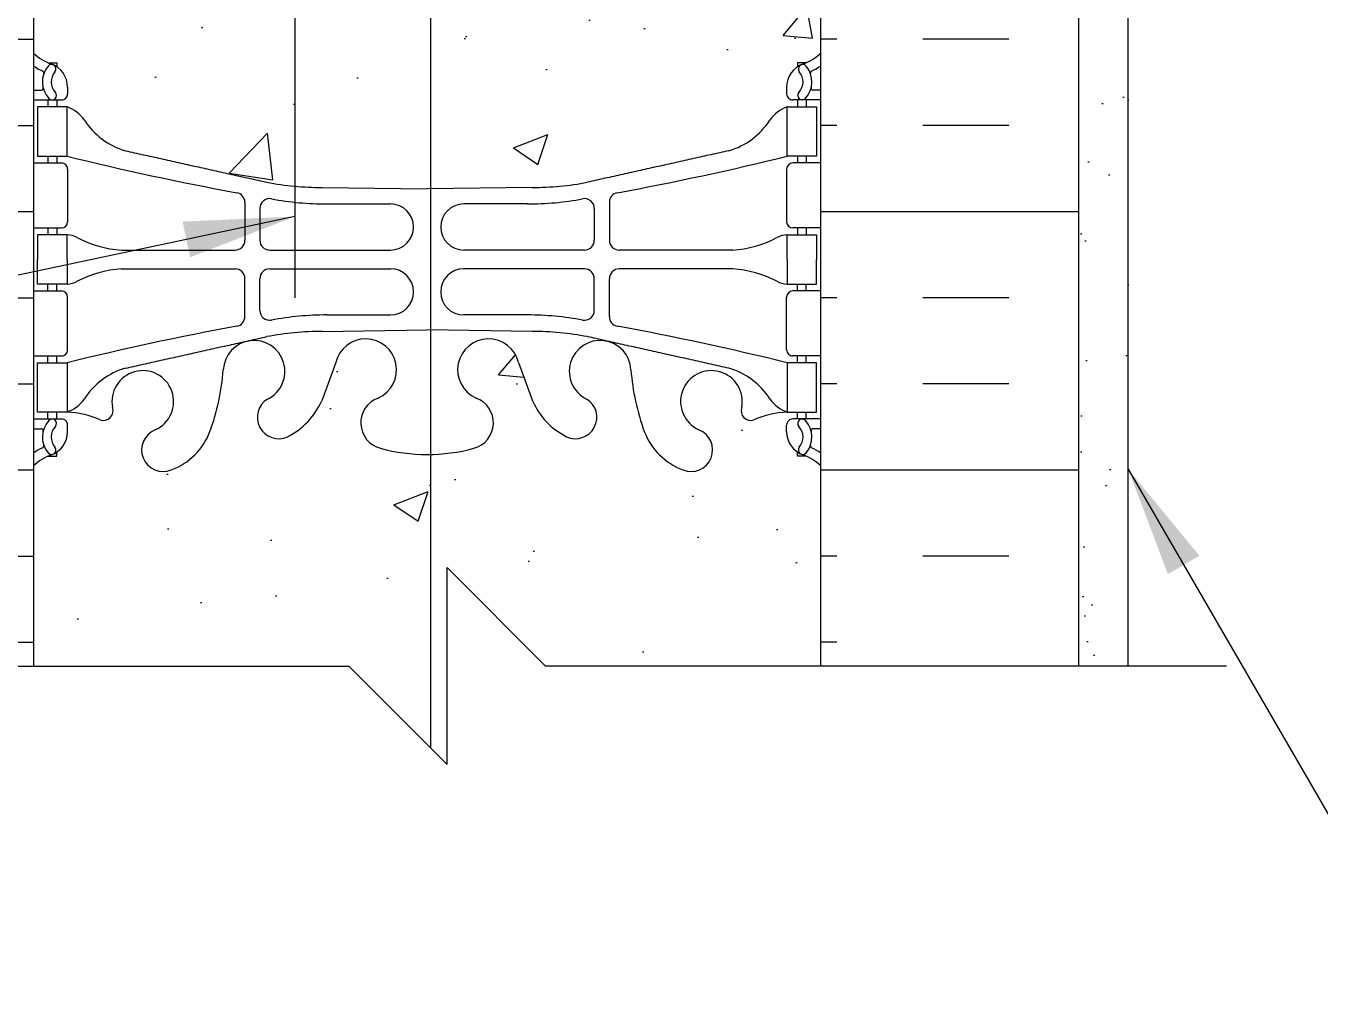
# Model space of a CAD drawing. Header units: inches. Extents: x 144.6 to 201.3, y 83.2 to 161.4.
# Drawn here: x 167.47 to 180.62, y 111.85 to 121.68 of the extents above; entities that cross this region are included whole.
import ezdxf

# ---------------------------------------------------------------- set-up
doc = ezdxf.new("R2010")
doc.units = ezdxf.units.IN
doc.header["$LTSCALE"] = 0.5
doc.header["$MEASUREMENT"] = 0
for name, color, linetype in [('HATCH', 12, 'Continuous'), ('line25', 2, 'Continuous'), ('LINE3', 3, 'Continuous'), ('LINE50', 5, 'Continuous'), ('LINE9', 9, 'Continuous'), ('TEXT', 4, 'Continuous'), ('Web_Edge', 9, 'Continuous')]:
    doc.layers.add(name, color=color, linetype=linetype)
doc.styles.add('DIM', font='romans.shx', dxfattribs={"width": 0.7})
doc.dimstyles.new('ext_12', dxfattribs={"dimscale": 12, "dimtxt": 0.075, "dimasz": 0.09375, "dimexe": 0.09375, "dimexo": 0.0625, "dimgap": 0.0625, "dimtad": 1, "dimdec": 1, "dimzin": 2, "dimdsep": 46, "dimlunit": 4, "dimtxsty": 'DIM', "dimcen": 0.09, "dimdle": 0.09375, "dimclrt": 4, "dimadec": 0, "dimazin": 0, "dimtfac": 1, "dimtdec": 1, "dimtmove": 2, "dimatfit": 3, "dimfxl": 1, "dimfrac": 2, "dimtolj": 1, "dimtzin": 0, "dimarcsym": 0})
pattern_1 = [(49.99999999999999, (0, 0), (3.586300913003767, -0.3137606749129755), [0.375, -4.125]), (355, (0, 0), (-0.693756668065, 3.760960668500059), [0.3, -3.3]), (100.45144446, (0.298858405, -0.02614672), (2.89254423363556, 3.447199954843147), [0.3187009599999999, -3.505710559999999]), (46.18420000000001, (0, 1), (5.336206653357862, -0.8275964039653827), [0.5625, -6.1875]), (96.63563549, (0.444683725, 0.931033465), (4.673309728371142, 4.870593003872752), [0.47805171, -5.258568799999999]), (351.1841639899999, (0, 1), (4.673309725273866, 4.870593001349951), [0.45, -4.950000005]), (21, (0.5, 0.75), (2.984535260592308, -2.013094453326694), [0.375, -4.125]), (326.0000000000001, (0.5, 0.75), (1.216576659607909, 3.625750225234265), [0.3, -3.3]), (71.45144474, (0.74871127, 0.58224213), (4.201111883649856, 1.612655764031769), [0.31870095, -3.50571056]), (37.50000000000001, (0, 0), (0.06079927658645334, 1.664469269156557), [0, -3.26, 0, -3.35, 0, -3.3125]), (7.499999999999999, (0, 0), (1.315347687210743, 1.972058559411801), [0, -1.91, 0, -3.185, 0, -1.2625]), (327.5, (-1.115, 0), (2.669112180862045, -0.1127743586718988), [0, -1.25, 0, -3.9, 0, -5.175]), (317.5, (-1.615, 0), (2.915930846711931, 0.5005249116615886), [0, -1.625, 0, -2.59, 0, -3.675])]

msp = doc.modelspace()

# ---------------------------------------------------------------- hatches: boundary and pattern name
at = {"layer": 'HATCH'}
h = msp.add_hatch(dxfattribs=at)
h.set_pattern_fill('AR-CONC', color=256, scale=0.5)
h.set_pattern_definition(pattern_1)
edge = h.paths.add_edge_path()
edge.add_line((175.5471757725161, 160.1816201201429), (172.5471757725161, 160.1816201201429))
edge.add_line((172.5471757725161, 160.1816201201429), (171.5471757725161, 161.1816201201429))
edge.add_line((171.5471757725161, 161.1816201201429), (171.5471757725161, 159.1816201201429))
edge.add_line((171.5471757725161, 159.1816201201429), (170.5471757725161, 160.1816201201429))
edge.add_line((170.5471757725161, 160.1816201201429), (167.5471757725161, 160.1816201201429))
edge.add_line((167.5471757725161, 160.1816201201429), (167.5471757725161, 157.4083507081442))
edge.add_arc((167.8931787694052, 157.7692965851725), 0.4999999999999923, 226.2108888296928, 246.421821518135)
edge.add_line((167.6931787693759, 157.3110390156897), (167.7831787693765, 157.3110390156966))
edge.add_line((167.7831787693765, 157.3110390156966), (167.7831787693792, 157.2693129557724))
edge.add_arc((167.6431787693952, 157.0621898039895), 0.2500000000000076, 3.087507138843648e-09, 55.944202261869975, ccw=False)
edge.add_line((167.8931787693952, 157.062189804003), (167.8931787693989, 156.9946898039929))
edge.add_arc((167.8306787693989, 156.9946898039895), 0.06250000000000001, -90, 3.100524281762773e-09, ccw=False)
edge.add_line((167.8306787693989, 156.9321898039895), (167.783178769401, 156.9321898039895))
edge.add_line((167.783178769401, 156.9321898039895), (167.7831787694056, 156.8621898039895))
edge.add_line((167.7831787694056, 156.8621898039895), (167.8881787693903, 156.8621898039895))
edge.add_arc((167.7657701182331, 156.5195859414693), 0.3638149041640966, 34.97751374796718, 70.33874127357433, ccw=False)
edge.add_arc((168.6888890135513, 157.1308159928038), 0.743499063761502, 212.7919165279187, 253.8107114572139)
edge.add_spline(control_points=[(168.4815928692639, 156.4167997700345), (169.9190428692638, 156.0963397700345)], knot_values=[0, 0, 1, 1], degree=1, periodic=0)
edge.add_arc((170.4753807172876, 159.0279445776519), 2.98392669970118, 259.2546164297309, 270.0994654644686)
edge.add_line((170.4805608109799, 156.0440223742728), (171.5471757725165, 156.0282698748441))
edge.add_line((171.5471757725165, 156.0282698748441), (172.6137907340531, 156.0440223742728))
edge.add_arc((172.6189708277454, 159.0279445776519), 2.983926699701179, 269.9005345355325, 280.7453835702697)
edge.add_spline(control_points=[(173.1753086757692, 156.0963397700345), (174.6127586757691, 156.4167997700345)], knot_values=[0, 0, 1, 1], degree=1, periodic=0)
edge.add_arc((174.4054625314818, 157.1308159928038), 0.7434990637615018, 286.1892885427861, 327.208083472091)
edge.add_arc((175.3285814267999, 156.5195859414692), 0.3638149041640966, 109.66125872642431, 145.0224862520094, ccw=False)
edge.add_line((175.2061727756428, 156.8621898039895), (175.3111727756275, 156.8621898039895))
edge.add_line((175.3111727756275, 156.8621898039895), (175.311172775632, 156.9321898039895))
edge.add_line((175.311172775632, 156.9321898039895), (175.2636727756341, 156.9321898039895))
edge.add_arc((175.2636727756341, 156.9946898039895), 0.06250000000000001, 179.9999999968994, 270, ccw=False)
edge.add_line((175.2011727756341, 156.9946898039929), (175.2011727756378, 157.062189804003))
edge.add_arc((175.4511727756378, 157.0621898039895), 0.2499999999999876, 124.05579773813, 179.9999999969125, ccw=False)
edge.add_line((175.3111727756538, 157.2693129557724), (175.3111727756566, 157.3110390156966))
edge.add_line((175.3111727756566, 157.3110390156966), (175.4011727756571, 157.3110390156897))
edge.add_arc((175.2011727756278, 157.7692965851725), 0.4999999999999918, 293.578178481865, 313.7891111701621)
edge.add_line((175.5471757725161, 157.4083507081434), (175.5471757725161, 160.1816201201429))
h.paths.add_polyline_path([(175.5471757725161, 153.2160288998359, 0.08841615068610409), (175.4011727756571, 153.3133405922896), (175.3111727756566, 153.3133405922827), (175.3111727756538, 153.3550666522068, -0.2490694201798125), (175.2011727756378, 153.5621898039763), (175.2011727756341, 153.6296898039864, -0.4142135623889407), (175.2636727756341, 153.6921898039897), (175.311172775632, 153.6921898039897), (175.3111727756275, 153.7621898039897), (175.2061727756422, 153.7621898039897, 0.08534784463993508), (174.8767132530975, 153.6866712222518, -0.6696014941110126), (174.7442108543471, 153.8069529189495, 2.087231407566594), (174.3103114244241, 153.5821356607015, -1), (174.1468828530201, 153.17361258663, -0.2134499129915272), (173.7546570922424, 153.5628130536144, -0.06992325913705139), (173.6177901389094, 154.2066157533295, 1.702394472353442), (173.1680216774637, 153.8940714604077, -0.9407930192584179), (172.9645091407854, 153.5108082405268, -0.1730747606229396), (172.6186008182488, 153.8774652800348), (172.4759629760689, 154.2643101357669, 1.612473537247284), (172.0444198115478, 153.9047219360629, -0.7348724129870531), (172.0213162079575, 153.3936830893589, -0.06847526280403649), (171.5471757725165, 153.3316201201428, -0.0684752628040668), (171.0730353370753, 153.393683089359, -0.73487241298655), (171.0499317334852, 153.9047219360629, 1.612473537247338), (170.6183885689641, 154.2643101357669), (170.4757507267842, 153.8774652800348, -0.17307476062293), (170.1298424042477, 153.5108082405269, -0.9407930192584839), (169.9263298675694, 153.8940714604078, 1.70239447235285), (169.4765614061236, 154.2066157533296, -0.06992325913713404), (169.3396944527904, 153.5628130536138, -0.2134499129913675), (168.9474686920127, 153.17361258663, -1), (168.7840401206088, 153.5821356607015, 2.087231407567412), (168.3501406906859, 153.8069529189495, -0.6696014941129883), (168.217638291935, 153.686671222252, 0.08534784463980435), (167.8881787693909, 153.7621898039897), (167.7831787694056, 153.7621898039897), (167.783178769401, 153.6921898039897), (167.8306787693989, 153.6921898039897, -0.4142135623889407), (167.8931787693989, 153.6296898039864), (167.8931787693952, 153.5621898039763, -0.249069420179824), (167.7831787693792, 153.3550666522068), (167.7831787693765, 153.3133405922827), (167.6931787693759, 153.3133405922896, 0.0884161506867386), (167.5471757725161, 153.216028899835), (167.5471757725161, 151.1816201201429), (167.5471757725161, 150.4222314381499), (167.6321721525514, 150.6828870035922, -0.60000000003303), (167.7321721525532, 150.6828870035966), (167.7810851960313, 150.5328870035965), (167.9071721525528, 150.5328870035966, -0.4142135623730794), (167.9571721525529, 150.4828870035967), (167.9571721525531, 150.4528870035965), (168.057172152553, 150.4528870035966), (168.0571749053028, 148.8513892816243, -0.3803970778957629), (168.3501448045676, 148.5562873213344, 2.087231407565049), (168.7840442344909, 148.7811045795823, -1), (168.9474728058942, 149.1896276536541, -0.2134499129913034), (169.339698566672, 148.8004271866705, -0.06992325913717282), (169.4765655200053, 148.1566244869544, 1.702394472352943), (169.9263339814511, 148.4691687798762, -0.9407930192578764), (170.129846518129, 148.8524319997573, -0.1730747606230334), (170.4757548406659, 148.4857749602494), (170.6183926828458, 148.0989301045171, 1.612473537248498), (171.0499358473666, 148.4585183042213, -0.7348724129855446), (171.0730394509567, 148.9695571509249, -0.06847526280412401), (171.5471798863983, 149.0316201201412, -0.06847526280404619), (172.0213203218393, 148.9695571509251, -0.7348724129873987), (172.0444239254292, 148.458518304221, 1.61247353724616), (172.4759670899506, 148.0989301045171), (172.6186049321305, 148.4857749602494, -0.1730747606229475), (172.9645132546673, 148.8524319997572, -0.940793019258263), (173.1680257913454, 148.4691687798763, 1.702394472354467), (173.6177942527912, 148.1566244869548, -0.06992325913715396), (173.7546612061246, 148.8004271866707, -0.2134499129912745), (174.1468869669023, 149.1896276536542, -1), (174.3103155383057, 148.7811045795824, 2.087231407596503), (174.7442149682274, 148.5562873213415, -0.3803920597853767), (175.0371793924807, 148.8513889414931), (175.0371793924792, 150.4528870035966), (175.1371793924793, 150.4528870035965), (175.1371793924793, 150.4828870035966, -0.4142135623733604), (175.1871793924793, 150.5328870035966), (175.3132663490008, 150.5328870035965), (175.362179392479, 150.6828870035966, -0.6000000000330128), (175.4621793924808, 150.6828870035922), (175.5471757725161, 150.42223143815), (175.5471757725161, 151.1816201201429)])
h.paths.add_polyline_path([(171.4709298863972, 147.2956368791507, 0.2256517540595469), (171.095929886395, 147.6706368791573), (168.4321803803101, 147.6706368791573, 0.2256517540552841), (168.0571803803123, 147.295636879159), (168.0571803803123, 146.4548309745128, 0.2256517540569461), (168.4321803803138, 146.0798309745132), (171.0959298863948, 146.0798309745132, 0.2256517540590412), (171.4709298863968, 146.4548309745185)])
h.paths.add_polyline_path([(171.4709298863968, 145.5142093850504, 0.2256517540590416), (171.0959298863948, 145.8892093850557), (168.4321803803138, 145.8892093850557, 0.2256517540569456), (168.0571803803123, 145.5142093850561), (168.0571803803123, 144.6734034804099, 0.2256517540553574), (168.4321803803102, 144.2984034804116), (171.0959298863948, 144.2984034804116, 0.2256517540596189), (171.4709298863972, 144.6734034804182)])
h.paths.add_polyline_path([(175.0371793924824, 145.5142093850561, 0.2256517540568734), (174.6621793924811, 145.8892093850556), (171.9984298864024, 145.8892093850556, 0.2256517540585335), (171.6234298863974, 145.5142093850548), (171.6234298863969, 144.6734034804098, 0.2256517540542008), (171.9984298863915, 144.2984034804117), (174.6621793924846, 144.2984034804117, 0.2256517540552863), (175.0371793924824, 144.6734034804099)])
h.paths.add_polyline_path([(175.0371793924824, 147.295636879159, 0.2256517540552847), (174.6621793924846, 147.6706368791573), (171.9984298863915, 147.6706368791572, 0.2256517540542007), (171.6234298863969, 147.295636879159), (171.6234298863974, 146.4548309745141, 0.2256517540585339), (171.9984298864024, 146.0798309745133), (174.6621793924809, 146.0798309745132, 0.2256517540569471), (175.0371793924824, 146.4548309745128)])
h.paths.add_polyline_path([(175.0371793924819, 143.9627797814326, 0.2681384484804181), (174.8760287306303, 144.1109032975487), (168.2183310421662, 144.1109032975487, 0.268155850466876), (168.057176134736, 143.96276622538), (168.057176134736, 143.6938837070757, -0.3562216992481089), (168.2432358445551, 143.6473769608221, -0.5205670499999401), (168.5229735308701, 143.6455750824911, -0.5205670500002954), (168.8023944263415, 143.6541225257845, -0.5205670499996758), (169.1128622714916, 143.6636196906135, -0.4453429378592366), (169.3356784282333, 143.6243282813363, -0.5205670499998297), (169.5633547516642, 143.6312928659299, -0.5205670500002217), (169.8117289039114, 143.6388905940034, -0.5205670499998629), (170.0914665902264, 143.6370887156725, -0.5205670500000663), (170.3708874856978, 143.6456361589658, -0.5205670499998372), (170.6813553308471, 143.6551333237941, -0.4453429378591146), (170.9041714875887, 143.6158419145169, -0.5205670500001356), (171.1318478110198, 143.6228064991106, -0.5205670499996482), (171.3802219632668, 143.630404227184, -0.5205670500003595), (171.659959649582, 143.6286023488532, -0.5205670499998178), (171.9393805450532, 143.6371497921464, -0.5205670499999817), (172.2498483902026, 143.6466469569748, -0.4453429378590686), (172.4726645469441, 143.6073555476976, -0.5205670499999974), (172.7003408703752, 143.6143201322912, -0.5205670500001153), (172.9487150226224, 143.6219178603647, -0.1755493832424155), (173.0443242129128, 143.6881637079161, -0.1755493832427686), (173.1399334032033, 143.6219178603646, -0.5205670500004119), (173.3883075554506, 143.6143201322913, -0.5205670499996943), (173.6159838788816, 143.6073555476975, -0.445342937859244), (173.8388000356232, 143.6466469569748, -0.4453429378590377), (174.0616161923647, 143.6073555476976, -0.5205670499995777), (174.2892925157957, 143.6143201322911, -0.5205670500003811), (174.537666668043, 143.6219178603647, -0.175549383242398), (174.6332758583333, 143.6881637079161, -0.1755493832427665), (174.728885048624, 143.6219178603646, -0.5205670500001537), (174.9772592008711, 143.6143201322912, -0.1383883734710734), (175.0371793924819, 143.6602816080656)])
h.paths.add_polyline_path([(187.1948134068539, 143.0384010965166), (187.194813406854, 143.6721060574316), (175.5471757725153, 143.6721060574316, 0.3161108884676745), (175.2049355243022, 143.6073555476975, 0.5205670499999625), (174.9772592008712, 143.6143201322912, 0.5205670500000886), (174.728885048624, 143.6219178603646, 0.1755493832429539), (174.6332758583332, 143.6881637079161, 0.1755493832422484), (174.537666668043, 143.6219178603646, 0.5205670500003545), (174.2892925157957, 143.6143201322913, 0.5205670499994064), (174.0616161923648, 143.6073555476975, 0.4453429378592138), (173.8388000356232, 143.6466469569748, 0.4453429378591997), (173.6159838788817, 143.6073555476975, 0.5205670499999884), (173.3883075554506, 143.6143201322913, 0.5205670500004268), (173.1399334032033, 143.6219178603646, 0.1755493832429026), (173.0443242129126, 143.6881637079161, 0.1755493832421726), (172.9487150226223, 143.6219178603648, 0.5205670499998067), (172.7003408703752, 143.6143201322911, 0.5205670500001275), (172.4726645469441, 143.6073555476976, 0.4453429378590993), (172.2498483902026, 143.6466469569748, 0.5205670499999812), (171.9393805450532, 143.6371497921464, 0.5205670499997448), (171.659959649582, 143.6286023488532, 0.5205670500003668), (171.3802219632668, 143.6304042271841, 0.5205670499997679), (171.1318478110198, 143.6228064991105, 0.5205670500001544), (170.9041714875887, 143.6158419145169, 0.4453429378590378), (170.6813553308471, 143.6551333237941, 0.5205670499998754), (170.3708874856978, 143.6456361589657, 0.5205670500000604), (170.0914665902264, 143.6370887156725, 0.5205670500000663), (169.8117289039114, 143.6388905940034, 0.5205670499999872), (169.5633547516643, 143.6312928659299, 0.5205670500000545), (169.3356784282332, 143.6243282813363, 0.4453429378590632), (169.1128622714917, 143.6636196906135, 0.5205670499998548), (168.8023944263415, 143.6541225257844, 0.5205670500002895), (168.5229735308701, 143.6455750824913, 0.5205670499998678), (168.2432358445551, 143.6473769608222, 0.3706303463291104), (168.0502747376476, 143.6904219280406, 0.3706303463294761), (167.8573136307398, 143.6473769608221, 0.5205670500001055), (167.5775759444248, 143.6455750824912, 0.05013493256724198), (167.5561006982641, 143.6721060574316), (155.8995381381781, 143.6721060574316), (155.8995381381782, 143.0384010965166), (156.8995381381782, 142.0384010965166), (154.8995381381782, 142.0384010965166), (155.8995381381782, 141.0384010965166), (155.8995381381782, 140.9221060574315), (167.5471757725161, 140.9221060574315), (167.5471757725161, 140.7170164263683, -0.4384117825662647), (167.7671853688778, 140.67558345141, -0.52056704999953), (167.9948616923088, 140.6825480360035, -0.520567050000596), (168.2432358445561, 140.6901457640772, -0.5205670499994778), (168.522973530871, 140.688343885746, -0.5205670500002341), (168.8023944263423, 140.6968913290394, -0.520567049999956), (169.1128622714917, 140.7063884938678, -0.4453429378591475), (169.3356784282341, 140.6670970845913, -0.5205670499993246), (169.563354751665, 140.6740616691847, -0.5205670500006713), (169.8117289039124, 140.6816593972584, -0.5205670499997247), (170.0914665902272, 140.6798575189274, -0.520567050000093), (170.3708874856986, 140.6884049622207, -0.5205670500000678), (170.681355330848, 140.6979021270491, -0.4453429378591081), (170.9041714875896, 140.6586107177719, -0.5205670499994395), (171.1318478110205, 140.6655753023654, -0.5205670500003954), (171.3802219632678, 140.673173030439, -0.5205670499995956), (171.6599596495827, 140.671371152108, -0.5205670500005483), (171.9393805450541, 140.6799185954014, -0.5205670499997722), (172.2498483902034, 140.6894157602297, -0.4453429378588656), (172.4726645469449, 140.6501243509524, -0.5205670499999564), (172.700340870376, 140.657088935546, -0.520567050000786), (172.9487150226233, 140.6646866636198, -0.5205670499994882), (173.2284527089381, 140.6628847852886, -0.5205670500002043), (173.5078736044095, 140.671432228582, -0.07771387352698533), (173.547175772516, 140.7148748606866, -0.07771387352711377), (173.5864779406227, 140.671432228582, -0.5205670499995915), (173.8658988360938, 140.6628847852886, -0.5205670500001833), (174.1456365224089, 140.6646866636196, -0.5205670500006405), (174.3940106746562, 140.6570889355463, -0.5205670499992447), (174.6216869980871, 140.6501243509524, -0.445342937859054), (174.8445031548286, 140.6894157602297, -0.4453429378592815), (175.0673193115703, 140.6501243509525, -0.5205670499995078), (175.2949956350012, 140.657088935546, -0.5205670500003544), (175.5433697872485, 140.6646866636196, -0.009381364081648937), (175.5471757725161, 140.6698406759988), (175.5471757725161, 140.9221060574315), (187.1948134068539, 140.9221060574315), (187.1948134068539, 141.0384010965166), (188.1948134068539, 142.0384010965166), (186.1948134068539, 142.0384010965166)])
h.paths.add_polyline_path([(175.0371793924814, 140.4004604588519), (175.0371793924815, 140.6851423535257, 0.3568783789455827), (174.8445031548287, 140.6894157602297, 0.4453429378590573), (174.6216869980871, 140.6501243509525, 0.5205670499992038), (174.3940106746562, 140.6570889355459, 0.5205670500008144), (174.1456365224089, 140.6646866636196, 0.5205670500003398), (173.8658988360937, 140.6628847852887, 0.5205670499996019), (173.5864779406226, 140.671432228582, 0.07771387352697162), (173.547175772516, 140.7148748606865, 0.07771387352688569), (173.5078736044095, 140.671432228582, 0.5205670499998409), (173.2284527089382, 140.6628847852885, 0.5205670500000662), (172.9487150226232, 140.6646866636195, 0.5205670500005304), (172.7003408703759, 140.657088935546, 0.5205670500004169), (172.4726645469447, 140.6501243509526, 0.4453429378584008), (172.2498483902034, 140.6894157602297, 0.5205670499998631), (171.9393805450541, 140.6799185954012, 0.5205670500007342), (171.6599596495826, 140.6713711521081, 0.520567049999244), (171.3802219632678, 140.6731730304389, 0.5205670500004872), (171.1318478110205, 140.6655753023653, 0.5205670499998651), (170.9041714875895, 140.6586107177719, 0.44534293785866), (170.6813553308481, 140.697902127049, 0.5205670500003675), (170.3708874856986, 140.6884049622207, 0.5205670499999492), (170.0914665902273, 140.6798575189274, 0.5205670499996846), (169.8117289039124, 140.6816593972582, 0.5205670500009066), (169.563354751665, 140.6740616691847, 0.52056704999909), (169.3356784282342, 140.6670970845912, 0.4453429378591267), (169.1128622714918, 140.7063884938677, 0.5205670500000981), (168.8023944263423, 140.6968913290393, 0.5205670500002414), (168.522973530871, 140.688343885746, 0.5205670499994757), (168.2432358445561, 140.6901457640769, 0.3562216992502939), (168.057176134736, 140.7366525103302), (168.057176134736, 140.4004740149059, 0.2681558504668739), (168.2183310421662, 140.2523369427372), (174.8760287306303, 140.2523369427372, 0.2681384484785548)])
h.paths.add_polyline_path([(171.4709298863972, 139.6898367598678, 0.2256517540596166), (171.0959298863948, 140.0648367598743), (168.4321803803102, 140.0648367598743, 0.2256517540553569), (168.0571803803123, 139.6898367598761), (168.0571803803123, 138.8490308552298, 0.2256517540569461), (168.4321803803138, 138.4740308552303), (171.0959298863948, 138.4740308552303, 0.2256517540590407), (171.4709298863968, 138.8490308552356)])
h.paths.add_polyline_path([(175.0371793924824, 139.6898367598761, 0.2256517540552847), (174.6621793924846, 140.0648367598743), (171.9984298863915, 140.0648367598743, 0.2256517540542012), (171.6234298863969, 139.6898367598761), (171.6234298863974, 138.8490308552311, 0.2256517540585315), (171.9984298864024, 138.4740308552303), (174.6621793924811, 138.4740308552303, 0.2256517540568749), (175.0371793924824, 138.8490308552298)])
h.paths.add_polyline_path([(175.0371793924824, 137.9084092657732, 0.2256517540569456), (174.6621793924809, 138.2834092657727), (171.9984298864024, 138.2834092657726, 0.2256517540585342), (171.6234298863974, 137.9084092657719), (171.6234298863969, 137.0676033611269, 0.2256517540542017), (171.9984298863915, 136.6926033611287), (174.6621793924846, 136.6926033611287, 0.2256517540552863), (175.0371793924824, 137.0676033611269)])
h.paths.add_polyline_path([(175.5471757725161, 117.2160288998359, 0.08841615068608476), (175.4011727756571, 117.3133405922896), (175.3111727756566, 117.3133405922827), (175.3111727756538, 117.3550666522068, -0.2490694201798186), (175.2011727756378, 117.5621898039763), (175.2011727756341, 117.6296898039864, -0.4142135623888784), (175.2636727756341, 117.6921898039897), (175.311172775632, 117.6921898039897), (175.3111727756275, 117.7621898039897), (175.2061727756419, 117.7621898039897, 0.08534784463943035), (174.8767132530991, 117.6866712222525, -0.669601494112619), (174.7442108543468, 117.8069529189485, 2.087231407546081), (174.3103114244189, 117.5821356607036, -1), (174.1468828529585, 117.1736125866533, -0.2134499129666022), (173.7546570922419, 117.5628130536157, -0.06822591722304003), (173.6189592693783, 118.1906795956436, 1.7531709102164), (173.168021677457, 117.8940714604118, -0.9407930192731893), (172.9645091407883, 117.5108082405253, -0.1730747606240733), (172.6186008182488, 117.8774652800348), (172.4759629760689, 118.2643101357669, 1.61247353725212), (172.0444198115492, 117.9047219360624, -0.7348724129854507), (172.0213162079571, 117.3936830893588, -0.06847526280391002), (171.547175772517, 117.3316201201428, -0.0684752628054829), (171.0730353370662, 117.3936830893614, -0.7348724129777788), (171.0499317334877, 117.9047219360639, 1.612473537239517), (170.6183885689641, 118.2643101357669), (170.4757507267844, 117.8774652800353, -0.1730747606242391), (170.1298424042446, 117.5108082405255, -0.9407930192452261), (169.9263298675736, 117.8940714604098, 1.753170910298995), (169.4753922756529, 118.1906795956189, -0.06822591722023992), (169.3396944527917, 117.5628130536172, -0.2134499129908236), (168.9474686920173, 117.1736125866318, -1), (168.7840401206153, 117.5821356607044, 2.087231407542093), (168.3501406906863, 117.8069529189485, -0.669601494141845), (168.2176382919278, 117.686671222255, 0.08534784463775681), (167.8881787693911, 117.7621898039897), (167.7831787694056, 117.7621898039897), (167.783178769401, 117.6921898039897), (167.8306787693989, 117.6921898039897, -0.4142135623888784), (167.8931787693989, 117.6296898039864), (167.8931787693952, 117.5621898039763, -0.2490694201798212), (167.7831787693792, 117.3550666522068), (167.7831787693765, 117.3133405922827), (167.6931787693759, 117.3133405922896, 0.08841615068674001), (167.5471757725161, 117.2160288998351), (167.5471757725161, 115.1816201201429), (170.7503007725162, 115.1816201201429), (171.7503007725162, 114.1816201201429), (171.7503007725162, 116.1816201201429), (172.7503007725162, 115.1816201201429), (175.5471757725161, 115.1816201201429)])
h.paths.add_polyline_path([(175.5471757725161, 133.1816201201429), (175.5471757725161, 133.9410088021358), (175.4621793924808, 133.6803532366937, -0.600000000032991), (175.362179392479, 133.6803532366893), (175.3132663490008, 133.8303532366894), (175.1871793924793, 133.8303532366893, -0.414213562373376), (175.1371793924793, 133.8803532366893), (175.1371793924791, 133.9103532366894), (175.0371793924792, 133.9103532366894), (175.037179392481, 135.5118512987928, -0.3803920597856534), (174.7442149682274, 135.8069529189445, 2.087231407579984), (174.3103155383023, 135.5821356607049, -1), (174.1468869669059, 135.1736125866304, -0.2134499129931769), (173.7546612061242, 135.5628130536163, -0.0682259172230495), (173.6189633832601, 136.1906795956442, 1.753170910242478), (173.1680257913455, 135.8940714604096, -0.9407930192599465), (172.9645132546639, 135.5108082405304, -0.1730747606218081), (172.6186049321304, 135.877465280037), (172.4759670899506, 136.2643101357689, 1.612473537243873), (172.0444239254286, 135.9047219360651, -0.7348724129768471), (172.0213203218468, 135.3936830893629, -0.0684752628052688), (171.5471798863975, 135.3316201201448, -0.06847526280348802), (171.0730394509602, 135.3936830893601, -0.73487241299475), (171.0499358473687, 135.9047219360656, 1.612473537241547), (170.6183926828458, 136.2643101357689), (170.4757548406661, 135.877465280037, -0.1730747606231351), (170.1298465181291, 135.5108082405287, -0.9407930192587125), (169.9263339814505, 135.8940714604094, 1.753170910251056), (169.4753963895362, 136.190679595642, -0.06822591722302807), (169.3396985666716, 135.5628130536144, -0.213449912991754), (168.9474728058922, 135.173612586631, -1), (168.7840442344973, 135.5821356607064, 2.08723140753405), (168.3501448045677, 135.806952918952, -0.3803970205203058), (168.0571749679028, 135.5118509625501), (168.057172152553, 133.9103532366894), (167.9571721525531, 133.9103532366894), (167.9571721525529, 133.880353236689, -0.4142135623716955), (167.9071721525528, 133.8303532366893), (167.7810851960313, 133.8303532366894), (167.7321721525532, 133.6803532366893, -0.6000000000330186), (167.6321721525514, 133.6803532366937), (167.5471757725161, 133.941008802136), (167.5471757725161, 133.1816201201429), (167.5471757725161, 131.1472113404507, 0.08841615068673643), (167.6931787693759, 131.0498996479962), (167.7831787693765, 131.049899648003), (167.7831787693792, 131.0081735880789, -0.2490694201798094), (167.8931787693952, 130.8010504363095), (167.8931787693989, 130.7335504362994, -0.4142135623889365), (167.8306787693989, 130.671050436296), (167.783178769401, 130.671050436296), (167.7831787694056, 130.601050436296), (167.8881787693908, 130.601050436296, 0.08534784463959491), (168.2176382919343, 130.6765690180334, -0.6696014941233307), (168.3501406906857, 130.5562873213348, 2.08723140756324), (168.7840401206084, 130.7811045795844, -1), (168.9474686920003, 131.1896276536604, -0.2134499129968462), (169.3396944527907, 130.800427186671, -0.06822591722298375), (169.4753922756547, 130.1725606446437, 1.753170910242852), (169.9263298675694, 130.469168779878, -0.9407930192569893), (170.1298424042453, 130.8524319997601, -0.1730747606238302), (170.4757507267842, 130.485774960251), (170.6183885689641, 130.0989301045188, 1.612473537252312), (171.0499317334838, 130.4585183042234, -0.7348724129969976), (171.0730353370835, 130.969557150929, -0.06847526280253961), (171.5471757725144, 131.0316201201429, -0.06847526280387266), (172.0213162079543, 130.9695571509277, -0.7348724129964421), (172.0444198115453, 130.4585183042218, 1.612473537239478), (172.4759629760689, 130.0989301045188), (172.6186008182487, 130.4857749602508, -0.1730747606224969), (172.9645091407839, 130.8524319997582, -0.9407930192588013), (173.1680216774613, 130.4691687798769, 1.753170910229203), (173.6189592693783, 130.172560644642, -0.06822591722338003), (173.754657092243, 130.8004271866729, -0.2134499129923334), (174.1468828530236, 131.1896276536571, -1), (174.3103114244221, 130.7811045795833, 2.087231407556785), (174.7442108543471, 130.5562873213361, -0.669601494046849), (174.8767132530832, 130.6765690180399, 0.08534784464384008), (175.2061727756421, 130.601050436296), (175.3111727756275, 130.601050436296), (175.311172775632, 130.671050436296), (175.2636727756341, 130.671050436296, -0.4142135623889219), (175.2011727756341, 130.7335504362994), (175.2011727756378, 130.8010504363095, -0.2490694201798209), (175.3111727756538, 131.0081735880789), (175.3111727756566, 131.049899648003), (175.4011727756571, 131.0498996479962, 0.08841615068610337), (175.5471757725161, 131.1472113404498)])
h.paths.add_polyline_path([(171.4709298863968, 137.9084092657674, 0.225651754059039), (171.0959298863948, 138.2834092657727), (168.4321803803138, 138.2834092657727, 0.2256517540569456), (168.0571803803123, 137.9084092657732), (168.0571803803123, 137.0676033611269, 0.2256517540552852), (168.4321803803101, 136.6926033611287), (171.095929886395, 136.6926033611287, 0.2256517540595473), (171.4709298863972, 137.0676033611352)])
edge = h.paths.add_edge_path()
edge.add_line((154.8995381381782, 143.433367474535), (154.8995381381781, 143.6721060574316))
edge.add_line((154.8995381381781, 143.6721060574316), (148.3394511157099, 143.6721060574316))
edge.add_line((148.3394511157099, 143.6721060574316), (148.3394511157099, 141.6951679505607))
edge.add_spline(control_points=[(148.3394511157099, 141.6951679505607), (149.3814466706465, 142.255530900332), (151.1719341109231, 143.2184167963497), (153.0954396328368, 142.6648002558269), (153.8995381381782, 142.433367474535)], knot_values=[0, 0, 0, 0, 3.379125181224174, 5.806436666106756, 5.806436666106756, 5.806436666106756, 5.806436666106756], degree=3, periodic=0)
edge.add_line((153.8995381381782, 142.433367474535), (155.8995381381782, 142.433367474535))
edge.add_line((155.8995381381782, 142.433367474535), (154.8995381381782, 143.433367474535))
edge = h.paths.add_edge_path()
edge.add_line((194.7549004293222, 143.6721060574316), (188.194813406854, 143.6721060574316))
edge.add_line((188.194813406854, 143.6721060574316), (188.1948134068539, 143.433367474535))
edge.add_line((188.1948134068539, 143.433367474535), (187.1948134068539, 142.433367474535))
edge.add_line((187.1948134068539, 142.433367474535), (189.1948134068539, 142.433367474535))
edge.add_spline(control_points=[(189.1948134068539, 142.433367474535), (189.9989119121954, 142.6648002558269), (191.922417434109, 143.2184167963498), (193.7129048743856, 142.2555309003319), (194.7549004293222, 141.6951679505607)], knot_values=[0, 0, 0, 0, 2.427311484882582, 5.806436666106756, 5.806436666106756, 5.806436666106756, 5.806436666106756], degree=3, periodic=0)
edge.add_line((194.7549004293222, 141.6951679505607), (194.7549004293222, 143.6721060574316))
h = msp.add_hatch(dxfattribs=at)
h.set_pattern_fill('INSUL', color=256, scale=7, style=0)
h.set_pattern_definition([(0, (-2758.614405938969, -281.8278939425688), (0, 2.625), []), (0, (-2758.614405938969, -280.9528939425688), (0, 2.625), [0.875, -0.875]), (0, (-2758.614405938969, -280.0778939425688), (0, 2.625), [0.875, -0.875])])
h.paths.add_polyline_path([(164.9221757725161, 126.9221060574314), (167.5471757725161, 126.9221060574315), (167.5471757725161, 133.1816201201429), (166.8596757725161, 133.1816201201429), (166.8596757725161, 133.6816201201429), (165.3596757725161, 133.6816201201429), (165.3596757725161, 133.1816201201429), (164.9221757725161, 133.1816201201429)])
h.paths.add_polyline_path([(167.5471757725161, 126.4221060574315), (164.9221757725161, 126.4221060574315), (164.9221757725161, 115.1816201201429), (165.3596757725161, 115.1816201201429), (165.3596757725161, 115.6816201201429), (166.8596757725161, 115.6816201201429), (166.8596757725161, 115.1816201201429), (167.5471757725161, 115.1816201201429)])
h = msp.add_hatch(dxfattribs=at)
h.set_pattern_fill('INSUL', color=256, scale=7, style=0)
h.set_pattern_definition([(180, (3101.708757484, -281.8278939425688), (0, 2.625), []), (180, (3101.708757484, -280.9528939425688), (0, 2.625), [0.875, -0.875]), (180, (3101.708757484, -280.0778939425688), (0, 2.625), [0.875, -0.875])])
h.paths.add_polyline_path([(175.5471757725161, 126.9221060574315), (178.1721757725161, 126.9221060574315), (178.1721757725161, 133.1816201201429), (177.7346757725161, 133.1816201201428), (177.7346757725156, 133.6816201201429), (176.2346757725161, 133.6816201201428), (176.2346757725161, 133.1816201201428), (175.5471757725161, 133.1816201201429)])
h.paths.add_polyline_path([(178.1721757725161, 126.4221060574315), (175.5471757725161, 126.4221060574315), (175.5471757725161, 115.1816201201428), (176.2346757725161, 115.1816201201429), (176.2346757725161, 115.6816201201429), (177.7346757725156, 115.6816201201428), (177.7346757725161, 115.1816201201429), (178.1721757725161, 115.1816201201429)])
h = msp.add_hatch(dxfattribs=at)
h.set_pattern_fill('AR-CONC', color=256, scale=0.5)
h.set_pattern_definition(pattern_1)
edge = h.paths.add_edge_path()
edge.add_arc((175.2011727756278, 126.5939436551132), 0.4999999999999922, 46.21088882983793, 66.42182151813506)
edge.add_line((175.4011727756571, 127.052201224596), (175.3111727756566, 127.0522012245891))
edge.add_line((175.3111727756566, 127.0522012245891), (175.3111727756538, 127.0939272845133))
edge.add_arc((175.4511727756378, 127.3010504362962), 0.2499999999999977, 180.0000000030875, 235.94420226187, ccw=False)
edge.add_line((175.2011727756378, 127.3010504362827), (175.2011727756341, 127.3685504362928))
edge.add_arc((175.2636727756341, 127.3685504362962), 0.06250000000000001, 90, 180.0000000030875, ccw=False)
edge.add_line((175.2636727756341, 127.4310504362962), (175.311172775632, 127.4310504362962))
edge.add_line((175.311172775632, 127.4310504362962), (175.3111727756275, 127.5010504362962))
edge.add_line((175.3111727756275, 127.5010504362962), (175.2061727756428, 127.5010504362962))
edge.add_arc((175.3285814267999, 127.8436542988165), 0.3638149041640823, 214.9775137480397, 250.3387412735883, ccw=False)
edge.add_arc((174.4054625314818, 127.2324242474819), 0.7434990637615018, 32.79191652788833, 73.81071145721666)
edge.add_spline(control_points=[(174.6127586757691, 127.9464404702512), (173.1753086757692, 128.2669004702513)], knot_values=[0, 0, 1, 1], degree=1, periodic=0)
edge.add_arc((172.6189708277454, 125.3352956626338), 2.983926699701172, 79.25461642973154, 90.09946546446804)
edge.add_line((172.6137907340531, 128.3192178660129), (171.5471757725165, 128.3349703654416))
edge.add_line((171.5471757725165, 128.3349703654416), (170.4805608109799, 128.3192178660129))
edge.add_arc((170.4753807172876, 125.3352956626338), 2.983926699701168, 89.90053453553199, 100.745383570269)
edge.add_spline(control_points=[(169.9190428692638, 128.2669004702513), (168.4815928692639, 127.9464404702512)], knot_values=[0, 0, 1, 1], degree=1, periodic=0)
edge.add_arc((168.6888890135512, 127.2324242474819), 0.7434990637615017, 106.1892885427834, 147.2080834721029)
edge.add_arc((167.7657701182331, 127.8436542988165), 0.3638149041640822, 289.6612587264116, 325.0224862519782, ccw=False)
edge.add_line((167.8881787693902, 127.5010504362962), (167.7831787694056, 127.5010504362962))
edge.add_line((167.7831787694056, 127.5010504362962), (167.783178769401, 127.4310504362962))
edge.add_line((167.783178769401, 127.4310504362962), (167.8306787693989, 127.4310504362962))
edge.add_arc((167.8306787693989, 127.3685504362962), 0.06250000000000001, -3.0876208256813698e-09, 90, ccw=False)
edge.add_line((167.8931787693989, 127.3685504362928), (167.8931787693952, 127.3010504362827))
edge.add_arc((167.6431787693952, 127.3010504362962), 0.2499999999999976, 304.05579773812997, 359.9999999969125, ccw=False)
edge.add_line((167.7831787693792, 127.0939272845133), (167.7831787693765, 127.0522012245891))
edge.add_line((167.7831787693765, 127.0522012245891), (167.6931787693759, 127.052201224596))
edge.add_arc((167.8931787694052, 126.5939436551132), 0.4999999999999922, 113.5781784818649, 133.7891111703061)
edge.add_line((167.5471757725161, 126.9548895321415), (167.5471757725161, 121.4083507081442))
edge.add_arc((167.8931787694052, 121.7692965851725), 0.4999999999999923, 226.2108888296939, 246.421821518135)
edge.add_line((167.6931787693759, 121.3110390156897), (167.7831787693765, 121.3110390156966))
edge.add_line((167.7831787693765, 121.3110390156966), (167.7831787693792, 121.2693129557724))
edge.add_arc((167.6431787693952, 121.0621898039895), 0.2499999999999976, 3.087507138843648e-09, 55.944202261869975, ccw=False)
edge.add_line((167.8931787693952, 121.062189804003), (167.8931787693989, 120.9946898039929))
edge.add_arc((167.8306787693989, 120.9946898039895), 0.06250000000000001, -90, 3.087507138843648e-09, ccw=False)
edge.add_line((167.8306787693989, 120.9321898039895), (167.783178769401, 120.9321898039895))
edge.add_line((167.783178769401, 120.9321898039895), (167.7831787694056, 120.8621898039895))
edge.add_line((167.7831787694056, 120.8621898039895), (167.8881787693902, 120.8621898039895))
edge.add_arc((167.7657701182331, 120.5195859414693), 0.3638149041640822, 34.97751374798071, 70.33874127358342, ccw=False)
edge.add_arc((168.6888890135512, 121.1308159928038), 0.7434990637615017, 212.791916527915, 253.8107114572166)
edge.add_spline(control_points=[(168.4815928692639, 120.4167997700345), (169.9190428692638, 120.0963397700345)], knot_values=[0, 0, 1, 1], degree=1, periodic=0)
edge.add_arc((170.4753807172876, 123.0279445776519), 2.983926699701158, 259.2546164297398, 270.0994654644691)
edge.add_line((170.4805608109799, 120.0440223742728), (171.5471757725165, 120.0282698748441))
edge.add_line((171.5471757725165, 120.0282698748441), (172.6137907340531, 120.0440223742728))
edge.add_arc((172.6189708277454, 123.0279445776519), 2.983926699701172, 269.9005345355309, 280.7453835702596)
edge.add_spline(control_points=[(173.1753086757692, 120.0963397700345), (174.6127586757691, 120.4167997700345)], knot_values=[0, 0, 1, 1], degree=1, periodic=0)
edge.add_arc((174.4054625314818, 121.1308159928038), 0.743499063761502, 286.1892885427833, 327.2080834720988)
edge.add_arc((175.3285814267999, 120.5195859414692), 0.3638149041640824, 109.66125872641169, 145.0224862519863, ccw=False)
edge.add_line((175.2061727756428, 120.8621898039895), (175.3111727756275, 120.8621898039895))
edge.add_line((175.3111727756275, 120.8621898039895), (175.311172775632, 120.9321898039895))
edge.add_line((175.311172775632, 120.9321898039895), (175.2636727756341, 120.9321898039895))
edge.add_arc((175.2636727756341, 120.9946898039895), 0.06250000000000001, 179.9999999969125, 270, ccw=False)
edge.add_line((175.2011727756341, 120.9946898039929), (175.2011727756378, 121.062189804003))
edge.add_arc((175.4511727756378, 121.0621898039895), 0.2499999999999977, 124.05579773813, 179.9999999969125, ccw=False)
edge.add_line((175.3111727756538, 121.2693129557724), (175.3111727756566, 121.3110390156966))
edge.add_line((175.3111727756566, 121.3110390156966), (175.4011727756571, 121.3110390156897))
edge.add_arc((175.2011727756278, 121.7692965851725), 0.4999999999999918, 293.578178481865, 313.7891111701621)
edge.add_line((175.5471757725161, 121.4083507081434), (175.5471757725161, 126.9548895321424))
h = msp.add_hatch(dxfattribs=at)
h.set_pattern_fill('AR-SAND', color=256, scale=0.5, style=0)
h.set_pattern_definition([(37.50000000000001, (59.0627723252705, -54.0509889680194), (-0.03149667905480408, 0.9634118845065793), [0, -0.76, 0, -0.85, 0, -0.8125]), (7.499999999999999, (59.0627723252705, -54.0509889680194), (0.8848883526338636, 1.41107303261487), [0, -0.41, 0, -0.685, 0, -0.2625]), (327.5, (58.44777232527049, -54.0509889680194), (1.557070930875748, 0.002829526768482249), [0, -0.25, 0, -0.9, 0, -1.175]), (317.5, (58.44777232527049, -54.0509889680194), (1.503063302286147, 0.4388377824671246), [0, -0.125, 0, -0.59, 0, -0.675])])
h.paths.add_polyline_path([(178.6721757725161, 126.4221060574315), (178.1721757725161, 126.4221060574315), (178.1721757725161, 123.4922031444556), (178.6721757725163, 122.5434450934996)])
h.paths.add_polyline_path([(178.6721757725163, 122.5434450934996), (178.1721757725161, 123.4922031444555), (178.1721757725161, 115.1816201201429), (178.6721757725163, 115.1816201201429)])

# ---------------------------------------------------------------- linework, layer by layer
at = {"layer": 'line25'}
for p, q in [((167.5471757725161, 133.1816201201429), (167.5471757725161, 115.1816201201429)), ((175.5471757725161, 115.1816201201429), (175.5471757725161, 133.1816201201429))]:
    msp.add_line(p, q, dxfattribs=at)
at = {"layer": 'LINE3'}
for p, q in [((170.2016126563697, 159.9816201201429), (170.2016126563697, 118.9221060574316)), ((171.5817054339187, 138.3583780303513), (171.5817054339187, 114.3502154587404))]:
    msp.add_line(p, q, dxfattribs=at)
at = {"layer": 'LINE50'}
msp.add_line((178.1721757725161, 115.1816201201429), (178.1721757725161, 126.4221060574315), dxfattribs=at)
at = {"layer": 'LINE9'}
for p, q in [((178.6721757725163, 115.1816201201429), (178.6721757725161, 126.4221060574315)), ((171.7503007725162, 114.1816201201429), (171.7503007725162, 116.1816201201429)), ((171.7503007725162, 116.1816201201429), (172.7503007725162, 115.1816201201429)), ((163.4221757725161, 115.1816201201429), (170.7503007725162, 115.1816201201429)), ((170.7503007725162, 115.1816201201429), (171.7503007725162, 114.1816201201429)), ((179.6721757725163, 115.1816201201429), (172.7503007725162, 115.1816201201429))]:
    msp.add_line(p, q, dxfattribs=at)
at = {"layer": 'Web_Edge'}
for p, q in [((167.6931787693759, 121.3110390156897), (167.7831787693765, 121.3110390156966)), ((167.7831787693765, 121.3110390156966), (167.7831787693792, 121.2693129557724)), ((175.4011727756572, 121.3110390156897), (175.3111727756566, 121.3110390156966)), ((175.3111727756566, 121.3110390156966), (175.3111727756538, 121.2693129557724)), ((167.5471757725161, 121.0321898039895), (167.6250543057847, 121.0321898039896)), ((167.8931787693952, 121.0621898040086), (167.8931787693989, 120.9946898039924)), ((175.2011727756378, 121.0621898040086), (175.2011727756341, 120.9946898039924)), ((175.547175772517, 121.0321898039895), (175.4692972392483, 121.0321898039896)), ((167.5471757725161, 120.9321898039896), (167.8306787693989, 120.9321898039895)), ((167.6931787693759, 120.9321898039895), (167.6931787693759, 120.8621898039895)), ((167.783178769401, 120.9321898039895), (167.7831787694056, 120.8621898039895)), ((175.547175772517, 120.9321898039896), (175.2636727756341, 120.9321898039895)), ((175.311172775632, 120.9321898039895), (175.3111727756275, 120.8621898039895)), ((175.4011727756572, 120.9321898039895), (175.4011727756572, 120.8621898039895)), ((167.6931787693759, 120.3621898039895), (167.6931787693759, 120.2921898039896)), ((167.7831787694392, 120.3621898039895), (167.7831787694438, 120.2921898039897)), ((175.3111727755938, 120.3621898039895), (175.3111727755893, 120.2921898039897)), ((175.4011727756572, 120.3621898039895), (175.4011727756572, 120.2921898039896)), ((167.5471757725161, 120.2921898039895), (167.8306787693989, 120.2921898039897)), ((167.8931787693989, 120.2296898039897), (167.8931787693989, 119.6946898039896)), ((175.2011727756341, 120.2296898039897), (175.2011727756341, 119.6946898039896)), ((175.547175772517, 120.2921898039895), (175.2636727756341, 120.2921898039897)), ((170.4805608109816, 120.0440223742728), (171.5471828692637, 120.0282697700345)), ((172.6137907340514, 120.0440223742728), (171.5471686757694, 120.0282697700345)), ((169.6952328692639, 119.8922644840859), (169.695232869263, 119.5075006672689)), ((169.8477328692636, 119.8302089402693), (169.8477328692636, 119.50750069015)), ((170.527895298753, 119.8761380869314), (171.1747766195255, 119.8761380869314)), ((172.56645624628, 119.8761380869314), (171.9195749255075, 119.8761380869314)), ((173.2466186757694, 119.8302089402693), (173.2466186757694, 119.50750069015)), ((173.3991186757691, 119.8922644840859), (173.39911867577, 119.5075006672689)), ((167.5471757725161, 119.6321898039896), (167.8306787693989, 119.6321898039896)), ((167.6931787693754, 119.6321898039897), (167.6931787693754, 119.5621898039897)), ((167.7831787694865, 119.6321898039896), (167.7831787694911, 119.5621898039897)), ((175.547175772517, 119.6321898039896), (175.2636727756341, 119.6321898039896)), ((175.3111727755465, 119.6321898039896), (175.311172775542, 119.5621898039897)), ((175.4011727756576, 119.6321898039897), (175.4011727756576, 119.5621898039897)), ((168.4409028692637, 119.4067197700344), (169.5953005166582, 119.4075006901499)), ((169.9477328692635, 119.4075006901499), (171.1747766195255, 119.4075006901499)), ((173.1466186757695, 119.4075006901499), (171.9195749255075, 119.4075006901499)), ((174.6534486757693, 119.4067197700344), (173.4990510283749, 119.4075006901499)), ((168.4409028692637, 119.2176598379449), (169.5953005166582, 119.2168789178294)), ((169.9477328692635, 119.2168789178293), (171.1747766195255, 119.2168789178294)), ((173.1466186757695, 119.2168789178293), (171.9195749255075, 119.2168789178294)), ((174.6534486757693, 119.2176598379449), (173.4990510283749, 119.2168789178294)), ((167.6931787693754, 118.9921898039896), (167.6931787693754, 119.0621898039896)), ((167.7831787694865, 118.9921898039896), (167.7831787694911, 119.0621898039896)), ((169.6952328692639, 118.7321151238934), (169.695232869263, 119.1168789407104)), ((169.8477328692636, 118.7941706677099), (169.8477328692636, 119.1168789178293)), ((173.2466186757694, 118.7941706677099), (173.2466186757694, 119.1168789178293)), ((173.3991186757691, 118.7321151238934), (173.39911867577, 119.1168789407104)), ((175.3111727755465, 118.9921898039896), (175.311172775542, 119.0621898039896)), ((175.4011727756576, 118.9921898039896), (175.4011727756576, 119.0621898039896)), ((167.5471757725161, 118.9921898039897), (167.8306787693989, 118.9921898039896)), ((167.8931787693989, 118.3946898039896), (167.8931787693989, 118.9296898039896)), ((175.2011727756341, 118.3946898039896), (175.2011727756341, 118.9296898039896)), ((175.547175772517, 118.9921898039897), (175.2636727756341, 118.9921898039896)), ((170.527895298753, 118.7482415210478), (171.1747766195255, 118.7482415210478)), ((172.56645624628, 118.7482415210478), (171.9195749255075, 118.7482415210478)), ((170.4805608109816, 118.5803572337065), (171.5471828692637, 118.5961098379448)), ((172.6137907340514, 118.5803572337065), (171.5471686757694, 118.5961098379448)), ((167.5471757725161, 118.3321898039897), (167.8306787693989, 118.3321898039896)), ((167.6931787693759, 118.2621898039897), (167.6931787693759, 118.3321898039897)), ((167.7831787694392, 118.2621898039897), (167.7831787694438, 118.3321898039896)), ((170.6183885689636, 118.2643101357654), (170.4757507267843, 117.8774652800349)), ((172.4759629760694, 118.2643101357654), (172.6186008182487, 117.8774652800349)), ((175.547175772517, 118.3321898039897), (175.2636727756341, 118.3321898039896)), ((175.3111727755938, 118.2621898039897), (175.3111727755893, 118.3321898039896)), ((175.4011727756572, 118.2621898039897), (175.4011727756572, 118.3321898039897)), ((167.6931787693759, 117.6921898039898), (167.6931787693759, 117.7621898039897)), ((167.783178769401, 117.6921898039898), (167.7831787694056, 117.7621898039897)), ((175.311172775632, 117.6921898039898), (175.3111727756275, 117.7621898039897)), ((175.4011727756572, 117.6921898039898), (175.4011727756572, 117.7621898039897)), ((167.5471757725161, 117.6921898039897), (167.8306787693989, 117.6921898039897)), ((167.5471757725161, 117.5921898039898), (167.6250543057847, 117.5921898039897)), ((167.8931787693952, 117.5621898039707), (167.8931787693989, 117.6296898039869)), ((175.2011727756378, 117.5621898039707), (175.2011727756341, 117.6296898039869)), ((175.547175772517, 117.6921898039897), (175.2636727756341, 117.6921898039897)), ((175.547175772517, 117.5921898039898), (175.4692972392483, 117.5921898039897)), ((167.7831787693765, 117.3133405922827), (167.7831787693792, 117.3550666522068)), ((175.3111727756566, 117.3133405922827), (175.3111727756538, 117.3550666522068)), ((167.6931787693759, 117.3133405922896), (167.7831787693765, 117.3133405922827)), ((175.4011727756572, 117.3133405922896), (175.3111727756566, 117.3133405922827))]:
    msp.add_line(p, q, dxfattribs=at)
for points in [[(167.5881787693909, 120.3621898039895), (167.888178769391, 120.3621898039895), (167.888178769391, 120.8621898039895), (167.5881787693909, 120.8621898039895)], [(175.5061727756422, 120.3621898039895), (175.206172775642, 120.3621898039895), (175.206172775642, 120.8621898039895), (175.5061727756422, 120.8621898039895)], [(167.5881787693909, 118.2621898039897), (167.888178769391, 118.2621898039897), (167.888178769391, 117.7621898039897), (167.5881787693909, 117.7621898039897)], [(175.5061727756422, 118.2621898039897), (175.206172775642, 118.2621898039897), (175.206172775642, 117.7621898039897), (175.5061727756422, 117.7621898039897)]]:
    msp.add_lwpolyline(points, close=True, dxfattribs=at)
for points in [[(167.8881787694761, 119.3121898039897), (167.8881787694761, 119.5621898039897), (167.5881787694759, 119.5621898039897), (167.5881787694759, 119.3121898039897)], [(175.206172775557, 119.3121898039897), (175.206172775557, 119.5621898039897), (175.5061727755571, 119.5621898039897), (175.5061727755571, 119.3121898039897)], [(167.8881787694761, 119.3121898039896), (167.8881787694761, 119.0621898039896), (167.5881787694759, 119.0621898039896), (167.5881787694759, 119.3121898039896)], [(175.206172775557, 119.3121898039896), (175.206172775557, 119.0621898039896), (175.5061727755571, 119.0621898039896), (175.5061727755571, 119.3121898039896)]]:
    msp.add_lwpolyline(points, dxfattribs=at)
for centre, radius, start, end in [((167.8931787694052, 121.7692965851725), 0.5, 226.210888829619, 250.5287793646987), ((175.2011727756278, 121.7692965851725), 0.5, 289.4712206353013, 313.7891111703809), ((167.8931787694052, 121.7692965851725), 0.6, 234.7832160478548, 245.0747707145254), ((167.8868861778503, 121.1167492103226), 0.25, 140.1145119962656, 222.4608678427923), ((167.7291198067953, 121.2476459036615), 0.04500919725254051, 321.448000646001, 139.1878992020102), ((167.6431787693952, 121.0621898039895), 0.25, 4.360973023723161e-09, 70.52877936469868), ((175.4511727756378, 121.0621898039895), 0.25, 109.4712206353013, 179.999999995639), ((175.3652317382377, 121.2476459036615), 0.04500919725254051, 40.81210079798976, 218.551999353999), ((175.2074653671827, 121.1167492103226), 0.25, 317.5391321572077, 39.88548800373442), ((175.2011727756278, 121.7692965851725), 0.6, 294.9252292854746, 305.2167839521452), ((167.6310965588461, 121.2062789764616), 0.02103171283708721, 343.4640040446167, 63.99572765969211), ((167.8868861778503, 121.1167492103226), 0.16, 140.0000771989559, 222.460867842753), ((175.2074653671827, 121.1167492103226), 0.16, 317.539132157247, 39.99992280104409), ((175.4632549861869, 121.2062789764616), 0.02103171283708721, 116.0042723403079, 196.5359959553833), ((167.6252583016082, 121.0517722631959), 0.01958352171754351, 269.4031558122728, 15.49009993730626), ((175.4690932434248, 121.0517722631959), 0.01958352171754351, 164.5099000626938, 270.5968441877272), ((167.7356497683793, 120.9783564776726), 0.04500000000006049, 222.4608678430193, 42.46086784271334), ((167.8306787693989, 120.9946898039895), 0.0625, 270, 2.605510395054913e-09), ((175.2636727756341, 120.9946898039895), 0.0625, 179.9999999973945, 270), ((175.3587017766538, 120.9783564776726), 0.04500000000006049, 137.5391321572867, 317.5391321569807), ((167.7657701182331, 120.5195859414693), 0.3638149041640656, 34.97751374817577, 70.33874127345685), ((175.3285814267999, 120.5195859414693), 0.3638149041640656, 109.6612587265431, 145.0224862518242), ((168.6888890135512, 121.1308159928038), 0.7434990637615071, 212.7919165278163, 253.8107114574975), ((174.4054625314818, 121.1308159928038), 0.7434990637615071, 286.1892885425024, 327.2080834721836), ((174.696782415873, 147.7825597937037), 28.25303123538609, 256.0552188302863, 259.6343408131776), ((168.39756912916, 147.7825597937037), 28.25303123538609, 280.3656591868223, 283.9447811697137), ((167.8306787693989, 120.2296898039897), 0.0625, 0, 90.00000000002606), ((175.2636727756341, 120.2296898039897), 0.0625, 89.99999999997395, 180), ((170.4753807172876, 123.0279445776518), 2.983926699701089, 259.2546164297386, 270.0994654645017), ((172.6189708277454, 123.0279445776518), 2.983926699701089, 269.9005345354983, 280.7453835702614), ((169.5952328692635, 119.8922644840862), 0.1, 359.9999999998371, 79.63434081307162), ((173.4991186757695, 119.8922644840862), 0.1, 100.3656591869284, 180.0000000001629), ((169.9477328692635, 119.8302089402693), 0.1, 79.25461642981814, 180), ((170.522715205059, 122.8600602903105), 2.983926699701089, 259.2546164297386, 270.0994654645017), ((171.1747766195255, 119.6418193885407), 0.2343186983907799, 270, 90), ((171.9195749255075, 119.6418193885407), 0.2343186983907799, 90, 270), ((172.571636339974, 122.8600602903105), 2.983926699701089, 269.9005345354983, 280.7453835702614), ((173.1466186757695, 119.8302089402693), 0.1, 0, 100.7453835701819), ((167.8306787693989, 119.6946898039896), 0.0625, 270.000000000026, 0), ((175.2636727756341, 119.6946898039896), 0.0625, 180, 269.9999999999739), ((167.8840560143892, 119.3435061446002), 0.218722518258797, 60.4937465885592, 88.91995365505842), ((168.5257747551547, 120.5633529770321), 1.159742907951804, 242.5843952407376, 265.8032493073773), ((169.5952328692631, 119.507500667269), 0.1, 270.0387591052462, 359.9999999999251), ((169.9477328692635, 119.50750069015), 0.1, 180, 270), ((173.1466186757695, 119.50750069015), 0.1, 270, 0), ((173.4991186757699, 119.507500667269), 0.1, 180.0000000000749, 269.9612408947538), ((174.5685767898783, 120.5633529770321), 1.159742907951804, 274.1967506926227, 297.4156047592624), ((175.2102955306438, 119.3435061446002), 0.218722518258797, 91.08004634494158, 119.5062534114408), ((168.5257747551547, 118.0610266309472), 1.159742907951804, 94.1967506926227, 117.4156047592624), ((169.5952328692631, 119.1168789407103), 0.1, 7.490842385782874e-11, 89.96124089475377), ((169.9477328692635, 119.1168789178293), 0.1, 90, 180), ((171.1747766195255, 118.9825602194386), 0.2343186983907799, 270, 90), ((171.9195749255075, 118.9825602194386), 0.2343186983907799, 90, 270), ((173.1466186757695, 119.1168789178293), 0.1, 0, 90), ((173.4991186757699, 119.1168789407103), 0.1, 90.03875910524626, 179.9999999999251), ((174.5685767898783, 118.0610266309472), 1.159742907951804, 62.58439524073759, 85.80324930737731), ((167.8840560143892, 119.280873463379), 0.218722518258797, 271.0800463449416, 299.5062534114408), ((175.2102955306438, 119.280873463379), 0.218722518258797, 240.4937465885592, 268.9199536550584), ((167.8306787693989, 118.9296898039896), 0.0625, 0, 89.99999999997395), ((175.2636727756341, 118.9296898039896), 0.0625, 90.00000000002606, 180), ((169.9477328692635, 118.7941706677099), 0.1, 180, 280.7453835701818), ((173.1466186757695, 118.7941706677099), 0.1, 259.2546164298182, 0), ((169.5952328692635, 118.7321151238931), 0.1, 280.3656591869283, 1.628443996909321e-10), ((170.522715205059, 115.7643193176688), 2.983926699701089, 89.90053453549825, 100.7453835702614), ((172.571636339974, 115.7643193176688), 2.983926699701089, 79.2546164297386, 90.09946546450175), ((173.4991186757695, 118.7321151238931), 0.1, 179.9999999998372, 259.6343408130716), ((174.696782415873, 90.84181981427562), 28.25303123538609, 100.3656591868224, 103.9447811697137), ((170.4753807172876, 115.5964350303275), 2.983926699701089, 89.90053453549825, 100.7453835702614), ((172.6189708277454, 115.5964350303275), 2.983926699701089, 79.2546164297386, 90.09946546450175), ((168.39756912916, 90.84181981427562), 28.25303123538609, 76.0552188302863, 79.63434081317764), ((167.8306787693989, 118.3946898039896), 0.0625, 269.9999999999739, 0), ((169.7885663075697, 118.1757150531522), 0.3135313569610182, 296.0651741220464, 177.2642895890111), ((170.9233657418951, 118.1915720041657), 0.3135313569610182, 293.8083663361878, 166.5853660183839), ((172.1709858031379, 118.1915720041657), 0.3135313569610182, 13.41463398161609, 246.1916336638122), ((173.3057852374634, 118.1757150531522), 0.3135313569610182, 2.735710410988903, 243.9348258779536), ((175.2636727756341, 118.3946898039896), 0.0625, 180, 270.000000000026), ((168.6888890135512, 117.4935636151755), 0.7434990637615071, 106.1892885425024, 147.2080834721837), ((168.6574741289917, 117.8689857287925), 0.3135313569610182, 293.8083663361878, 191.4113785795538), ((167.1175632896004, 118.3716688754059), 2.364765241385946, 339.9984922785271, 355.6105272071578), ((175.9767882554326, 118.3716688754059), 2.364765241385946, 184.3894727928422, 200.0015077214729), ((174.4368774160414, 117.8689857287925), 0.3135313569610182, 348.5886214204462, 246.1916336638122), ((174.4054625314818, 117.4935636151755), 0.7434990637615071, 32.79191652781634, 73.81071145749759), ((167.7657701182331, 118.10479366651), 0.3638149041640656, 289.6612587265432, 325.0224862518243), ((170.0397890819474, 117.7086541076969), 0.2173766041081271, 121.4629889840327, 294.4735608195812), ((169.789038994422, 118.1788213577621), 0.7499256556133269, 297.0295257392029, 336.3062471102755), ((171.1414493633931, 117.6528176954028), 0.2680134754942133, 109.9662478540821, 255.2108076408213), ((171.9529021816399, 117.6528176954028), 0.2680134754942133, 284.7891923591787, 70.03375214591797), ((173.305312550611, 118.1788213577621), 0.7499256556133269, 203.6937528897238, 242.970474260797), ((173.0545624630856, 117.7086541076969), 0.2173766041081271, 245.5264391804187, 58.53701101596728), ((175.3285814267999, 118.10479366651), 0.3638149041640656, 214.9775137481758, 250.3387412734569), ((167.8333116401998, 116.7664108440627), 0.9972893957618358, 66.85329827606859, 86.84620835532922), ((168.25911675159, 117.7741017374971), 0.0967706443678472, 249.5669329944769, 19.84487066971655), ((174.835234793443, 117.7741017374971), 0.0967706443678472, 160.1551293302835, 290.4330670055231), ((175.2610399048333, 116.7664108440627), 0.9972893957618358, 93.15379164467079, 113.1467017239314), ((167.6252583016082, 117.5726073447834), 0.01958352171754351, 344.5099000626938, 90.59684418772727), ((167.8868861778503, 117.5076303976566), 0.25, 137.5391321572077, 219.8854880037344), ((167.7356497683793, 117.6460231303066), 0.04500000000006049, 317.5391321572866, 137.5391321569807), ((167.8868861778503, 117.5076303976566), 0.16, 137.539132157247, 219.9999228010441), ((167.8306787693989, 117.6296898039897), 0.0625, 359.9999999973945, 90), ((175.2636727756341, 117.6296898039897), 0.0625, 90, 180.0000000026055), ((175.3587017766538, 117.6460231303066), 0.04500000000006049, 42.46086784301934, 222.4608678427128), ((175.2074653671827, 117.5076303976566), 0.16, 320.0000771989559, 42.46086784275305), ((175.2074653671827, 117.5076303976566), 0.25, 320.1145119962655, 42.46086784279227), ((175.4690932434248, 117.5726073447834), 0.01958352171754351, 89.40315581227274, 195.4900999373062), ((167.6431787693952, 117.5621898039898), 0.25, 289.4712206353013, 359.999999995639), ((168.8657544062946, 117.3778741236593), 0.22, 111.803747989442, 291.803747989442), ((168.7085050810303, 117.8066712041702), 0.6766585701930063, 290.6802528325039, 338.8761078469787), ((174.3858464640027, 117.8066712041702), 0.6766585701930063, 201.1238921530213, 249.319747167496), ((174.2285971387384, 117.3778741236593), 0.22, 248.196252010558, 68.19625201055801), ((175.4511727756378, 117.5621898039898), 0.25, 180.000000004361, 250.5287793646987), ((167.8931787694052, 116.8550830228068), 0.6, 114.9252292854746, 125.2167839521452), ((167.6310965588461, 117.4181006315177), 0.02103171283708721, 296.0042723403079, 16.53599595538329), ((167.7291198067953, 117.3767337043178), 0.04500919725254051, 220.8121007979898, 38.55199935399896), ((171.5356321245833, 119.0855995615304), 1.754017427683611, 254.7081662546031, 270.3770812484059), ((171.5587194204497, 119.0855995615304), 1.754017427683611, 269.6229187515941, 285.2918337453968), ((175.3652317382377, 117.3767337043178), 0.04500919725254051, 141.448000646001, 319.1878992020102), ((175.4632549861869, 117.4181006315177), 0.02103171283708721, 163.4640040446167, 243.9957276596922), ((175.2011727756278, 116.8550830228068), 0.6, 54.78321604785479, 65.07477071452541), ((167.8931787694052, 116.8550830228068), 0.5, 109.4712206353013, 133.7891111703809), ((175.2011727756278, 116.8550830228068), 0.5, 46.21088882961905, 70.52877936469868)]:
    msp.add_arc(centre, radius, start, end, dxfattribs=at)
for points in [[(168.4815928692639, 120.4167997700345), (169.9190428692638, 120.0963397700345)], [(174.6127586757691, 120.4167997700345), (173.1753086757692, 120.0963397700345)], [(168.4815928692639, 118.2075798379448), (169.9190428692638, 118.5280398379448)], [(174.6127586757691, 118.2075798379448), (173.1753086757692, 118.5280398379448)]]:
    msp.add_open_spline(points, degree=1, dxfattribs=at)

# ---------------------------------------------------------------- leaders
at = {"layer": 'TEXT'}
for points in [[(170.2016126563697, 119.7482636562131), (162.4565168125335, 118.1125609911272), (161.1361986540983, 118.1125609911272)], [(178.6721757725161, 117.1816201201428), (181.7623881566632, 111.8489158603599), (185.0311585657748, 111.8489158603599)]]:
    msp.add_leader(points, dimstyle='ext_12', override={"dimgap": 0.0625, "dimtad": 0}, dxfattribs=at)

doc.saveas('drawing.dxf')
